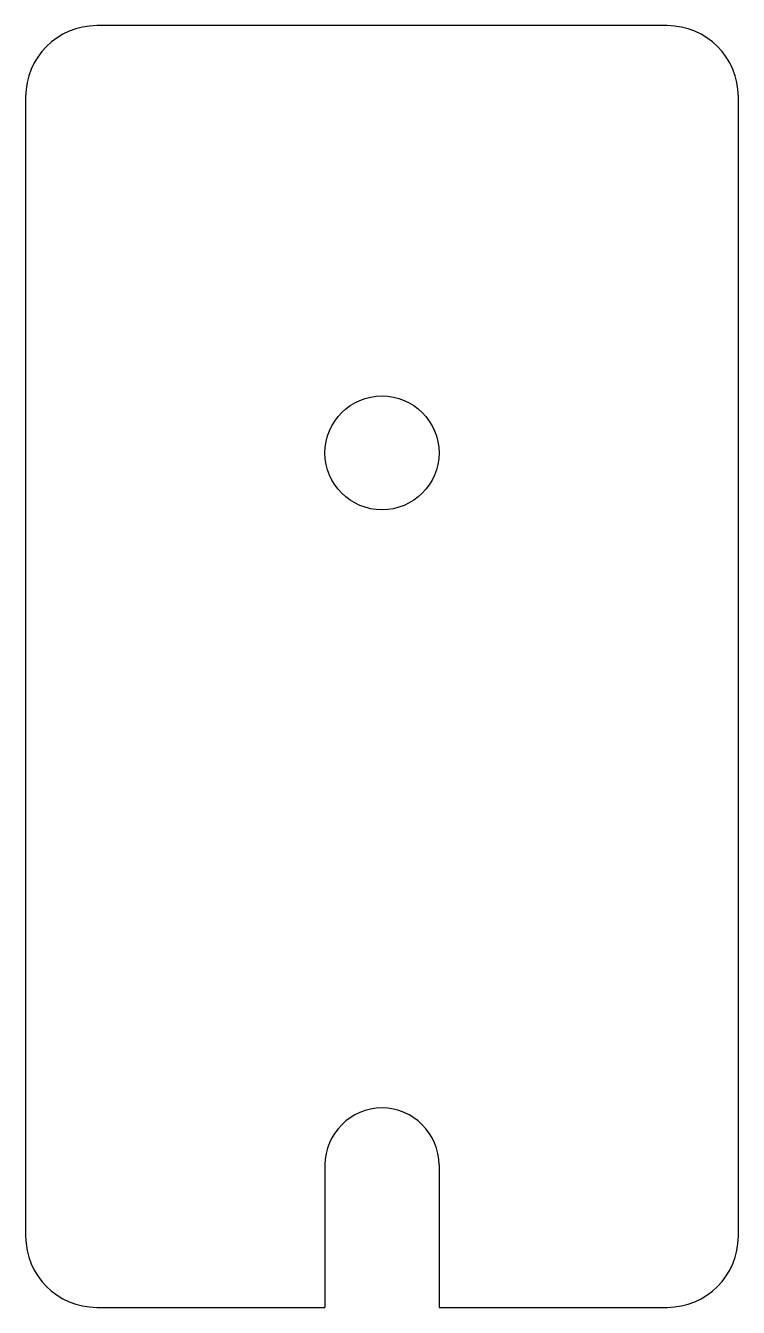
# Model space of a CAD drawing. Header units: millimetres. Extents: x 0 to 50, y 0 to 90.
import ezdxf

# ---------------------------------------------------------------- set-up
doc = ezdxf.new("R2010")
doc.units = ezdxf.units.MM
doc.layers.add('Sketch', color=7, linetype='CONTINUOUS')

msp = doc.modelspace()

# ---------------------------------------------------------------- linework, layer by layer
at = {"layer": 'Sketch'}
for p, q in [((45, 90), (5, 90)), ((0, 85), (0, 5)), ((50, 5), (50, 85)), ((21, 10), (21, 0)), ((29, 10), (29, 0)), ((5, 0), (21, 0)), ((29, 0), (45, 0))]:
    msp.add_line(p, q, dxfattribs=at)
msp.add_circle((25, 60), 4, dxfattribs=at)
for centre, radius, start, end in [((5, 85), 5, 90, 180), ((45, 85), 5, 0, 90), ((25, 10), 4, 0, 180), ((5, 5), 5, 180, -90), ((45, 5), 5, -90, 0)]:
    msp.add_arc(centre, radius, start, end, dxfattribs=at)

doc.saveas('drawing.dxf')
